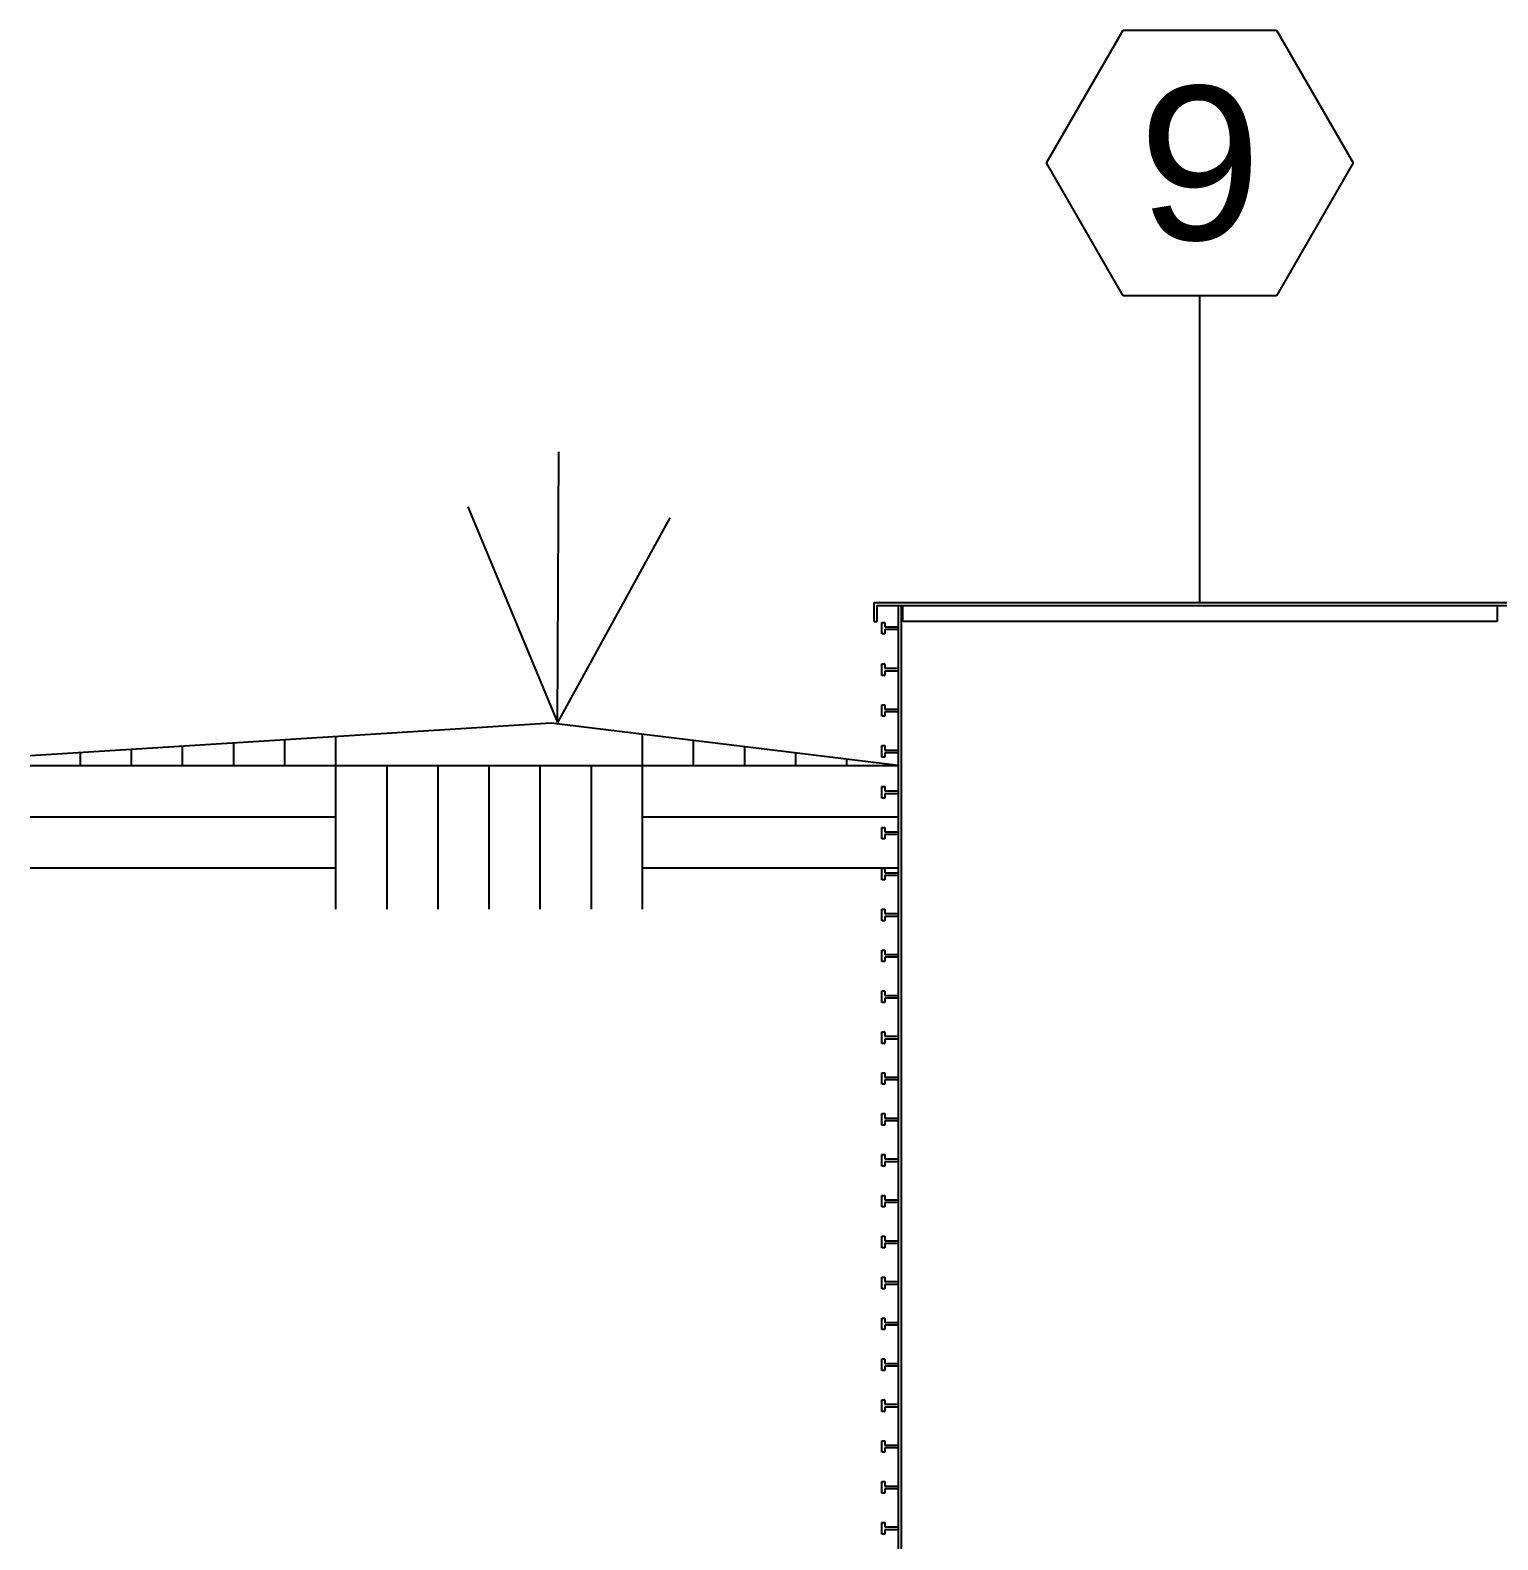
# Model space of a CAD drawing. Extents: x -13 to 356, y -85 to 125.
# Drawn here: x 14.1 to 71.6, y 65.4 to 124.5 of the extents above; entities that cross this region are included whole.
import ezdxf
from ezdxf.enums import TextEntityAlignment as Align

# ---------------------------------------------------------------- set-up
doc = ezdxf.new("R2010")
doc.units = 0
doc.header["$MEASUREMENT"] = 0
doc.layers.add('2', color=7, linetype='Continuous')
doc.styles.get("Standard").update_dxf_attribs({"font": 'monotxt.shx'})

msp = doc.modelspace()

# ---------------------------------------------------------------- linework, layer by layer
at = {"layer": '2', "color": 5, "linetype": 'Continuous'}
for p, q in [((53.903, 119.26), (56.903, 124.456)), ((56.903, 124.456), (62.903, 124.456)), ((62.903, 124.456), (65.903, 119.26)), ((56.903, 114.064), (53.903, 119.26)), ((65.903, 119.26), (62.903, 114.064)), ((62.903, 114.064), (56.903, 114.064)), ((59.903, 102.064), (59.903, 114.064)), ((34.759, 97.372), (34.803, 107.957)), ((31.246, 105.804), (34.759, 97.372)), ((39.158, 105.377), (34.759, 97.372)), ((47.153, 102.064), (72.653, 102.064)), ((47.153, 101.314), (47.153, 102.064)), ((47.269, 101.948), (72.537, 101.948)), ((47.269, 101.314), (47.269, 101.948)), ((48.09, 101.948), (48.09, 60.323)), ((48.215, 101.948), (48.215, 60.323)), ((48.269, 101.314), (48.269, 101.948)), ((71.537, 101.948), (71.537, 101.314)), ((47.153, 101.314), (47.269, 101.314)), ((47.457, 101.285), (47.569, 101.285)), ((47.457, 100.832), (47.457, 101.285)), ((47.569, 101.285), (47.569, 101.114)), ((47.569, 101.114), (48.09, 101.114)), ((71.537, 101.314), (48.269, 101.314)), ((47.569, 100.832), (47.457, 100.832)), ((47.569, 101.002), (47.569, 100.832)), ((48.09, 101.002), (47.569, 101.002)), ((47.457, 99.66), (47.569, 99.66)), ((47.457, 99.207), (47.457, 99.66)), ((47.569, 99.66), (47.569, 99.489)), ((47.569, 99.489), (48.09, 99.489)), ((47.569, 99.377), (47.569, 99.207)), ((48.09, 99.377), (47.569, 99.377)), ((47.569, 99.207), (47.457, 99.207)), ((47.457, 98.06), (47.569, 98.06)), ((47.457, 97.607), (47.457, 98.06)), ((47.569, 97.607), (47.457, 97.607)), ((47.569, 98.06), (47.569, 97.889)), ((47.569, 97.889), (48.09, 97.889)), ((47.569, 97.777), (47.569, 97.607)), ((48.09, 97.777), (47.569, 97.777)), ((14.116, 96.08), (34.51, 97.357)), ((34.51, 97.357), (48.09, 95.691)), ((38.084, 95.679), (38.084, 96.919)), ((18.084, 95.679), (18.084, 96.328)), ((20.084, 95.679), (20.084, 96.454)), ((22.084, 95.679), (22.084, 96.579)), ((24.084, 95.679), (24.084, 96.704)), ((26.084, 95.679), (26.084, 96.83)), ((40.084, 95.679), (40.084, 96.674)), ((42.084, 95.679), (42.084, 96.428)), ((47.457, 96.46), (47.569, 96.46)), ((47.457, 96.007), (47.457, 96.46)), ((47.569, 96.46), (47.569, 96.289)), ((47.569, 96.289), (48.09, 96.289)), ((16.084, 95.679), (16.084, 96.203)), ((44.084, 95.679), (44.084, 96.183)), ((46.084, 95.679), (46.084, 95.937)), ((47.569, 96.007), (47.457, 96.007)), ((47.569, 96.177), (47.569, 96.007)), ((48.09, 96.177), (47.569, 96.177)), ((14.116, 95.679), (26.084, 95.679)), ((26.084, 95.679), (38.084, 95.679)), ((26.084, 90.064), (26.084, 95.679)), ((28.084, 90.064), (28.084, 95.679)), ((30.084, 90.064), (30.084, 95.679)), ((32.084, 90.064), (32.084, 95.679)), ((34.084, 90.064), (34.084, 95.679)), ((36.084, 90.064), (36.084, 95.679)), ((38.084, 95.679), (48.09, 95.679)), ((38.084, 90.064), (38.084, 95.679)), ((48.084, 95.679), (48.084, 95.692)), ((47.457, 94.86), (47.569, 94.86)), ((47.457, 94.407), (47.457, 94.86)), ((47.569, 94.86), (47.569, 94.689)), ((47.569, 94.689), (48.09, 94.689)), ((47.569, 94.577), (47.569, 94.407)), ((48.09, 94.577), (47.569, 94.577)), ((47.569, 94.407), (47.457, 94.407)), ((14.116, 93.679), (26.084, 93.679)), ((38.084, 93.679), (48.09, 93.679)), ((47.457, 93.26), (47.569, 93.26)), ((47.457, 92.807), (47.457, 93.26)), ((47.569, 92.807), (47.457, 92.807)), ((47.569, 93.26), (47.569, 93.089)), ((47.569, 93.089), (48.09, 93.089)), ((47.569, 92.977), (47.569, 92.807)), ((48.09, 92.977), (47.569, 92.977)), ((14.116, 91.679), (26.084, 91.679)), ((38.084, 91.679), (48.09, 91.679)), ((47.457, 91.66), (47.569, 91.66)), ((47.457, 91.207), (47.457, 91.66)), ((47.569, 91.66), (47.569, 91.489)), ((47.569, 91.207), (47.457, 91.207)), ((47.569, 91.489), (48.09, 91.489)), ((47.569, 91.377), (47.569, 91.207)), ((48.09, 91.377), (47.569, 91.377)), ((47.457, 90.06), (47.569, 90.06)), ((47.457, 89.607), (47.457, 90.06)), ((47.569, 90.06), (47.569, 89.889)), ((47.569, 89.889), (48.09, 89.889)), ((47.569, 89.607), (47.457, 89.607)), ((47.569, 89.777), (47.569, 89.607)), ((48.09, 89.777), (47.569, 89.777)), ((47.457, 88.46), (47.569, 88.46)), ((47.457, 88.007), (47.457, 88.46)), ((47.569, 88.46), (47.569, 88.289)), ((47.569, 88.289), (48.09, 88.289)), ((47.569, 88.177), (47.569, 88.007)), ((48.09, 88.177), (47.569, 88.177)), ((47.569, 88.007), (47.457, 88.007)), ((47.457, 86.86), (47.569, 86.86)), ((47.457, 86.407), (47.457, 86.86)), ((47.569, 86.86), (47.569, 86.689)), ((47.569, 86.407), (47.457, 86.407)), ((47.569, 86.689), (48.09, 86.689)), ((47.569, 86.577), (47.569, 86.407)), ((48.09, 86.577), (47.569, 86.577)), ((47.457, 85.26), (47.569, 85.26)), ((47.457, 84.807), (47.457, 85.26)), ((47.569, 85.26), (47.569, 85.089)), ((47.569, 85.089), (48.09, 85.089)), ((47.569, 84.807), (47.457, 84.807)), ((47.569, 84.977), (47.569, 84.807)), ((48.09, 84.977), (47.569, 84.977)), ((47.457, 83.66), (47.569, 83.66)), ((47.457, 83.207), (47.457, 83.66)), ((47.569, 83.66), (47.569, 83.489)), ((47.569, 83.489), (48.09, 83.489)), ((47.569, 83.377), (47.569, 83.207)), ((48.09, 83.377), (47.569, 83.377)), ((47.569, 83.207), (47.457, 83.207)), ((47.457, 82.06), (47.569, 82.06)), ((47.457, 81.607), (47.457, 82.06)), ((47.569, 81.607), (47.457, 81.607)), ((47.569, 82.06), (47.569, 81.889)), ((47.569, 81.889), (48.09, 81.889)), ((47.569, 81.777), (47.569, 81.607)), ((48.09, 81.777), (47.569, 81.777)), ((47.457, 80.46), (47.569, 80.46)), ((47.457, 80.007), (47.457, 80.46)), ((47.569, 80.46), (47.569, 80.289)), ((47.569, 80.007), (47.457, 80.007)), ((47.569, 80.289), (48.09, 80.289)), ((47.569, 80.177), (47.569, 80.007)), ((48.09, 80.177), (47.569, 80.177)), ((47.457, 78.86), (47.569, 78.86)), ((47.457, 78.407), (47.457, 78.86)), ((47.569, 78.86), (47.569, 78.689)), ((47.569, 78.689), (48.09, 78.689)), ((47.569, 78.577), (47.569, 78.407)), ((48.09, 78.577), (47.569, 78.577)), ((47.569, 78.407), (47.457, 78.407)), ((47.457, 77.26), (47.569, 77.26)), ((47.457, 76.807), (47.457, 77.26)), ((47.569, 76.807), (47.457, 76.807)), ((47.569, 77.26), (47.569, 77.089)), ((47.569, 77.089), (48.09, 77.089)), ((47.569, 76.977), (47.569, 76.807)), ((48.09, 76.977), (47.569, 76.977)), ((47.457, 75.66), (47.569, 75.66)), ((47.457, 75.207), (47.457, 75.66)), ((47.569, 75.66), (47.569, 75.489)), ((47.569, 75.207), (47.457, 75.207)), ((47.569, 75.489), (48.09, 75.489)), ((47.569, 75.377), (47.569, 75.207)), ((48.09, 75.377), (47.569, 75.377)), ((47.457, 74.06), (47.569, 74.06)), ((47.457, 73.607), (47.457, 74.06)), ((47.569, 74.06), (47.569, 73.889)), ((47.569, 73.889), (48.09, 73.889)), ((47.569, 73.607), (47.457, 73.607)), ((47.569, 73.777), (47.569, 73.607)), ((48.09, 73.777), (47.569, 73.777)), ((47.457, 72.46), (47.569, 72.46)), ((47.457, 72.007), (47.457, 72.46)), ((47.569, 72.46), (47.569, 72.289)), ((47.569, 72.289), (48.09, 72.289)), ((47.569, 72.177), (47.569, 72.007)), ((48.09, 72.177), (47.569, 72.177)), ((47.569, 72.007), (47.457, 72.007)), ((47.457, 70.86), (47.569, 70.86)), ((47.457, 70.407), (47.457, 70.86)), ((47.569, 70.407), (47.457, 70.407)), ((47.569, 70.86), (47.569, 70.689)), ((47.569, 70.689), (48.09, 70.689)), ((47.569, 70.577), (47.569, 70.407)), ((48.09, 70.577), (47.569, 70.577)), ((47.457, 69.26), (47.569, 69.26)), ((47.457, 68.807), (47.457, 69.26)), ((47.569, 69.26), (47.569, 69.089)), ((47.569, 68.807), (47.457, 68.807)), ((47.569, 69.089), (48.09, 69.089)), ((47.569, 68.977), (47.569, 68.807)), ((48.09, 68.977), (47.569, 68.977)), ((47.457, 67.66), (47.569, 67.66)), ((47.457, 67.207), (47.457, 67.66)), ((47.569, 67.66), (47.569, 67.489)), ((47.569, 67.489), (48.09, 67.489)), ((47.569, 67.377), (47.569, 67.207)), ((48.09, 67.377), (47.569, 67.377)), ((47.569, 67.207), (47.457, 67.207)), ((47.457, 66.06), (47.569, 66.06)), ((47.457, 65.607), (47.457, 66.06)), ((47.569, 65.607), (47.457, 65.607)), ((47.569, 66.06), (47.569, 65.889)), ((47.569, 65.889), (48.09, 65.889)), ((47.569, 65.777), (47.569, 65.607)), ((48.09, 65.777), (47.569, 65.777))]:
    msp.add_line(p, q, dxfattribs=at)

# ---------------------------------------------------------------- texts
msp.add_text('9', height=6, dxfattribs=at).set_placement((59.903, 119.26), align=Align.MIDDLE_CENTER)

doc.saveas('drawing.dxf')
